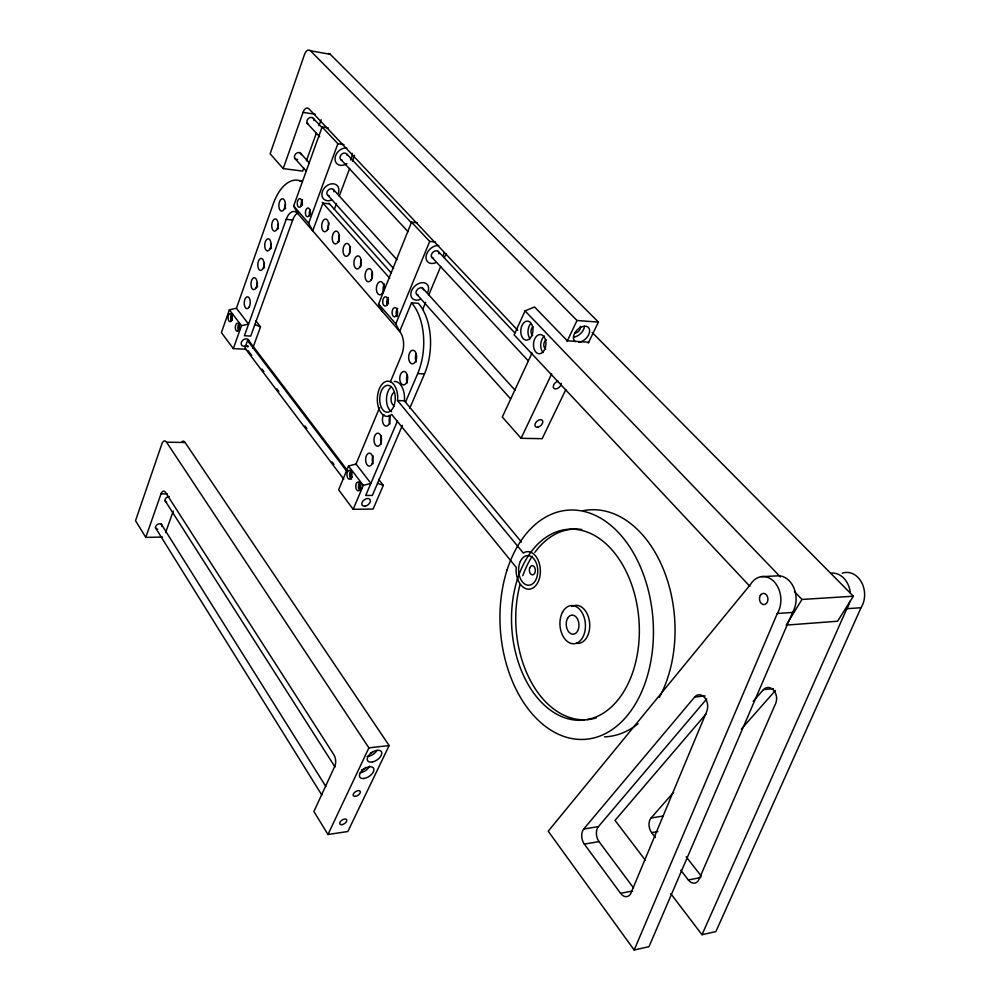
<?xml version="1.0" encoding="UTF-8"?>
<svg xmlns="http://www.w3.org/2000/svg" width="1000" height="1000" viewBox="0 0 1000 1000"><rect width="100%" height="100%" fill="white"/><g stroke="black" fill="none" stroke-linecap="round" stroke-linejoin="round"><path stroke-width="1.5" d="M397.537 400.575L397.725 398.05A17.625 10.2 -88.2 0 0 386.613 381.287A17.625 10.2 -88.2 0 0 377.475 402.438A17.625 10.2 -88.2 0 0 390.138 415.625L391.675 414.425L516.263 567.425L516.062 569.612A18.787 12.138 87.5 0 0 529.263 589.175A18.787 12.138 87.5 0 0 540.188 567.85A18.787 12.138 87.5 0 0 525.025 552.125L523.375 553.088L397.537 400.575L404.35 400.8L521.5 542.075M404.35 400.8L404.538 398.288A17.575 10.225 -88.2 0 0 394.175 381.45M162.512 537.038L145.787 537.413L161 493.862A6.95 3.312 89.2 0 1 165.625 492.512L333.888 754.775A8.088 4.4 83.9 0 1 334.825 766.2L313.9 811.513L327.975 834.475L347.837 831.525L389.137 745.55L185.087 442.475A6.925 3.362 -89.9 0 0 182.15 441.463M233.312 348.6L241.5 325.688L248.575 324.1L236.412 308.263L229.387 309.8L221.388 332.6L233.312 348.6L246.425 349.288M303.762 168.162L302.712 171.1L283.212 168.612L303.025 112.387A8.1 4.2 -83.3 0 1 309 108.863L517.762 330.312M236.462 308.113L273.2 204.05A46.925 24.588 -85.4 0 1 301.95 181.475M165.575 532.675L173.275 511.05M306.4 160.825L316.4 132.963M319.025 125.638L321.138 119.763M390.35 381.9L401.675 354.787A16.788 9.712 -87 0 0 399.65 331.45L297.762 213.525A15.637 8.188 -85.4 0 0 286.225 219.325L244.4 335.737L250.725 336.1L292.7 220.025A15.6 8.213 -85.4 0 1 298.1 212.75M297.762 213.525L293.675 205.95L322.125 126.975L328.237 127.875M347.362 470.337L248.812 340.662L247.55 340.588L244.875 348.013L343.787 479.237M252.763 348.175L260.525 326.863L255.825 320.788M329.538 203.888L322.95 203.125L312.712 230.825L308.65 223.25L337.875 143.737L322.125 126.975M334.35 209.288L336.538 203.45M339.263 196.15L349.65 168.425M352.375 161.137L354.562 155.3M382.512 311.613L378.612 304.037L411.562 222.15L417.413 222.8M409.775 408.212L424.5 373.9A50.25 29.225 -86.9 0 0 418.312 303.3L411.512 302.775L399.65 331.45L395.788 323.875L429.688 241.438L411.562 222.15M353.188 509.3L363.312 485.412L370.887 483.338L356.037 464L348.525 466.012L338.638 489.8L353.188 509.3L373.088 509.05L383.3 485.363L378.65 479.35M355.763 464.663L379.613 407.587M422.7 309.475L425.7 302.312M428.7 295.15L440.688 266.5M444.288 257.9L446.087 253.6M634.175 950L777.312 613.5A22.462 16.962 85.5 0 0 774.188 581.775A22.462 16.962 85.5 0 0 750.288 584.712L548.212 831.2L634.175 950L648.988 946.663L792.537 612.45A22.287 16.988 85.4 0 0 793.787 587.7A22.287 16.988 85.4 0 0 776.65 575.9L761.438 576.663M397.512 420.9L365.712 495.462L372.362 495.425L402.413 425.363M405.462 402.262L417.7 373.587A50.388 29.162 -87 0 0 411.512 302.775M670.812 893.713L702 934.712L846.862 608.7A21.675 17.062 85.1 0 0 849.862 601.237M842.2 573.2A21.513 17.075 85 0 1 861.5 582.225A21.513 17.075 85 0 1 861.025 607.725L715.875 931.587L702 934.712M588.7 342.2L567.35 340.838L534.538 306.962L525.025 310.9L514.125 334.875L749.925 586.413M327.975 834.475L368.888 747.862L389.137 745.55M531.763 352.4A9.363 5.975 -86 0 1 530.737 355.788L502.312 417.025L521.087 438.3L551.7 373.787M567.013 341.538L577 320.5L598.413 322.075L588.237 343.15M565.875 389.525L542.15 438.688L521.087 438.3M853.4 596.225L801.975 599.45L786.213 625.112L837.55 621.237L853.4 596.225L592.125 332.425M694.613 697.062A10.688 7.65 81.8 0 1 704.65 697.575A10.688 7.65 81.8 0 1 706.775 711.325L631.075 892.85A10.425 6.85 77.4 0 1 620.575 893.325L584.325 844.112A10.113 6.562 79.3 0 1 583.713 829.013L694.613 697.062L705.138 695.925M583.713 829.013L598.413 826.612L706.65 698.988M706.225 713.725L615.025 820.387L645.288 860.15M655.425 837.487L651.663 832.625A9.8 6.662 78.5 0 1 651.062 818L673.538 792.337M753.225 701.338L763.438 689.675L773.275 688.612M741.312 729.125L775.413 690.5M620.575 893.325L632.413 890.987M680.8 870.263L688.325 879.975L700.8 877.525M584.325 844.112L599.012 841.612L633.5 887.9M651.663 832.625L657.788 831.587M651.062 818L663.312 816M777.312 613.5L792.537 612.45M846.862 608.7L861.025 607.725M161 493.862L167.15 493.825M145.787 537.413L135.525 520.688L161.912 443.8A6.987 3.325 -90 0 1 166.562 442.212L185.087 442.475M417.7 373.587L424.5 373.9M429.688 241.438L435.575 242.05M286.225 219.325L292.7 220.025M337.875 143.737L344.012 144.6M303.025 112.387L315.138 114.225M283.212 168.612L270.138 153.787L304.462 54.612A8.188 4.188 -82.4 0 1 310.462 50.788L330.262 54.3L598.413 322.075M377.562 483.325L383.3 485.363M254.925 324.5L260.525 326.863M310.462 50.788L577 320.5M525.025 310.9L780.337 576.9M794.4 591.55L801.975 599.45M313.4 118.462L321.925 127.537M346.425 153.637L411.438 222.862M438.088 251.238L514.812 332.938M306.925 123.038L319.688 136.762M340.988 159.625L408.038 231.663M431.463 256.825L528.325 360.887M299.862 152.45L309.262 162.838M333.288 189.375L397.013 259.775M422.075 287.475L515.05 390.188M294.525 158.075L306 170.863M327.912 195.275L393.65 268.538M416.6 294.113L510.513 398.762M328.85 203.113L391.262 273.012M322.262 202.35L389.725 278.263M293.675 205.95L308.65 223.25M378.612 304.037L395.788 323.875M686.162 856.775L701.237 876.05M229.387 309.8L241.5 325.688M348.525 466.012L363.312 485.412M247.55 340.588L346.975 471.562M248 350.55L251.737 355.5M262.013 369.113L263.875 371.587M276.95 388.913L278.812 391.388M304.95 426.025L306.825 428.5M332.025 461.912L333.9 464.387M166.562 442.212L368.888 747.862M164.95 500.475L335 766.963M161.075 523.787L325.85 786.525M155.412 527.663L321.838 795.05M391.625 411.75A13.388 7.788 -88.2 0 1 386.488 400.175A13.388 7.788 -88.2 0 1 390.887 387.163M532.675 335.487A4.75 3.05 -85.4 0 1 531.013 331.087A4.75 3.05 -85.4 0 1 533.112 326.725M530.1 338.75A9.513 6.1 -85.4 0 1 530.588 323.738M545.737 349.137A4.8 3.113 -85.7 0 1 543.812 344.338A4.8 3.113 -85.7 0 1 546.462 339.913M543.162 352.587A9.588 6.212 -85.7 0 1 544.462 336.075M239.638 329.5A2.225 1.125 -87.6 0 1 238.812 327.738A2.225 1.125 -87.6 0 1 239.375 325.462M231.337 321.012A4.05 2.037 -87.5 0 1 230.738 316.762A4.05 2.037 -87.5 0 1 232.525 313.775M238.525 330.475A4.075 2.062 -87.6 0 1 239.325 323.512M232.387 319.95A2.212 1.113 -87.5 0 1 231.562 317.925A2.212 1.113 -87.5 0 1 232.4 315.7M246.438 345.6A4.387 3.262 -36.9 0 1 241.188 344.087A4.387 3.262 -36.9 0 1 245.275 338.95A4.387 3.262 -36.9 0 1 249.1 342.25M361.625 488.512A2.438 1.388 89.7 0 1 359.55 486.337A2.438 1.388 89.7 0 1 361.65 484.288M351.6 479.1A4.45 2.512 89.9 0 1 349.588 475.025A4.45 2.512 89.9 0 1 351.287 470.538M359.738 490.3A4.475 2.537 89.7 0 1 358.413 485.913A4.475 2.537 89.7 0 1 360.213 482.088M352.425 477.1A2.425 1.363 89.9 0 1 350.725 474.712A2.425 1.363 89.9 0 1 352.463 472.413M299.925 181.188A46.8 24.663 -85.3 0 1 302.1 180.925M389.275 415.238A6.637 3.837 -88.7 0 1 388.663 424.588A6.637 3.837 -88.7 0 1 383.263 423.775A6.637 3.837 -88.7 0 1 383.875 414.425M394.462 405.662A6.688 3.9 -88.2 0 1 391.037 399.338A6.688 3.9 -88.2 0 1 394.35 392.425M257.562 287.05A5.987 3.075 -86.7 0 1 257.512 282.512M264.425 267.875A6.037 3.113 -86.3 0 1 264.375 263.3M271.375 248.438A6.088 3.15 -85.9 0 1 271.325 243.837M278.425 228.75A6.138 3.188 -85.5 0 1 278.375 224.112M285.575 208.775A6.2 3.225 -85.1 0 1 285.525 204.112M328.525 229.3A6.412 3.475 -85 0 1 328.913 222.913M339.188 241.625A6.463 3.538 -85.1 0 1 339.425 235.2M349.775 253.137A6.513 3.6 -85.3 0 1 350.525 246.7M360.863 266.2A6.562 3.663 -85.4 0 1 361.287 259.675M372.025 278.938A6.612 3.738 -85.6 0 1 372.45 272.362M416.262 361.9A6.787 4.013 -87.1 0 1 416.2 353.675M407.375 382.875A6.725 3.962 -87.6 0 1 407.3 374.725M389.963 423.913A6.612 3.85 -88.7 0 1 389.888 415.887M381.45 443.975A6.562 3.8 -89.2 0 1 381.388 436.012M373.062 463.75A6.513 3.75 -89.7 0 1 373 455.85M383.375 291.9A6.662 3.8 -85.8 0 1 384.513 283.925M418.225 295.062A4.263 3.013 -43.3 0 1 416.112 291.788A4.263 3.013 -43.3 0 1 419.988 287.9A4.263 3.013 -43.3 0 1 423.438 289.85M420.675 299.3A10.237 7.225 -43.3 0 1 410.8 293.762A10.237 7.225 -43.3 0 1 421.887 282.675A10.237 7.225 -43.3 0 1 427.875 292.087M443.925 252.987A10.4 7.388 -44.8 0 1 443.237 255.325M435.938 262.663A10.4 7.388 -44.8 0 1 426.125 256.025A10.4 7.388 -44.8 0 1 438.775 245.525M433.5 258.25A4.338 3.075 -44.8 0 1 431.5 254.513A4.338 3.075 -44.8 0 1 435.975 250.775A4.338 3.075 -44.8 0 1 438.75 253.875M388.562 303.812A2.525 1.45 -86 0 1 388.525 299.837M397.5 313.637A2.55 1.475 -86.2 0 1 397.488 311.7M387.35 304.825A4.638 2.662 -86 0 1 388.375 297.587M397.25 316.388A4.662 2.7 -86.2 0 1 397.788 308.337M329.1 195.812A3.975 3.05 -44.7 0 1 327 192.2A3.975 3.05 -44.7 0 1 331.112 188.762A3.975 3.05 -44.7 0 1 333.925 191.775M331.65 200.05A9.55 7.312 -44.7 0 1 321.875 194.262A9.55 7.312 -44.7 0 1 332.113 183.787A9.55 7.312 -44.7 0 1 338.3 193.238M352.1 153.325A9.7 7.462 -46.5 0 1 350.45 159.975M346.962 163.562A9.7 7.462 -46.5 0 1 335 158.975A9.7 7.462 -46.5 0 1 346.825 148.038M342.275 160.312A4.037 3.113 -46.5 0 1 340.1 156.888A4.037 3.113 -46.5 0 1 343.725 153.162A4.037 3.113 -46.5 0 1 347.15 155.3M302.5 205.1A2.387 1.25 -84.9 0 1 302.475 202.237M310.538 214.013A2.4 1.275 -85 0 1 310.512 212.2M301.375 205.613A4.363 2.3 -84.9 0 1 302.562 199.662M309.875 215.912A4.387 2.338 -85 0 1 310.238 209.725M561.25 383.225A4.725 2.975 -43.3 0 1 557.05 388.625A4.725 2.975 -43.3 0 1 553.288 386.213A4.725 2.975 -43.3 0 1 558.138 381.225M308.312 124.288A3.938 3.113 -47.4 0 1 307.225 120.2A3.938 3.113 -47.4 0 1 311.35 117.413A3.938 3.113 -47.4 0 1 313.875 120.55M297.562 159.512A3.875 3.05 -45.4 0 1 294.425 156.838A3.875 3.05 -45.4 0 1 297.65 152.725A3.875 3.05 -45.4 0 1 301.35 154.7M328.162 53.525A8.125 4.225 -82.2 0 1 330.262 54.3M580.275 326.3A4.812 3.075 -44.9 0 1 579.1 330.712A4.812 3.075 -44.9 0 1 574.663 333.113M575.3 341.575A9.663 6.15 -44.9 0 1 578.8 328.512A9.663 6.15 -44.9 0 1 589.637 330.863A9.663 6.15 -44.9 0 1 578.713 342.312M584.475 326.388A9.625 6.162 -44.9 0 1 573.638 337.113M830.938 573.212A21.675 17.062 85.1 0 1 850.3 592.75M688.325 879.975A10.088 6.925 76.4 0 0 698.95 879.425L775.688 703.388A10.325 7.725 81 0 0 773.562 690.113A10.325 7.725 81 0 0 763.438 689.675M599.012 841.612A10.037 6.587 79.1 0 1 598.413 826.612M166.588 501.975A3.462 2.425 -31.4 0 1 165.387 498.975A3.462 2.425 -31.4 0 1 169.275 496.562M157.775 529.175A3.438 2.375 -30.7 0 1 155.675 526.55A3.438 2.375 -30.7 0 1 159.675 523.8A3.438 2.375 -30.7 0 1 161.762 526.438M373.05 751.525A4.112 2.288 -34.1 0 1 370.387 753.2M365.812 767.3A4.088 2.25 -33.8 0 1 361.562 769.85M377.05 750.438A8.238 4.562 -34.1 0 1 367.137 756.438M369.625 766.125A8.188 4.5 -33.8 0 1 360.188 772.763M583.263 510.675A113.775 76.862 85.6 0 1 663.462 569.412A113.775 76.862 85.6 0 1 659.25 697.562M638 723.763A113.775 76.862 85.6 0 1 604.5 736.85M584.225 719.8A95.525 63.75 85.7 0 1 519.975 584.812M522.788 575.712A95.525 63.75 85.7 0 1 532.25 556.188M534.862 552.388A95.525 63.75 85.7 0 1 581.7 529.462M596.3 717.887A95.525 63.75 85.7 0 1 587.25 719.65M571.888 606.45A19.087 12.725 85.7 0 1 574 605.6M575.087 605.388A19.087 12.725 85.7 0 1 589.725 624.575A19.087 12.725 85.7 0 1 576.4 643.312M245.475 345.988C245.637 348.663 246.863 344.375 245.475 345.988M247.375 346.087C247.525 348.725 248.787 344.55 247.375 346.087M520.35 561.4A14.825 9.575 87.5 0 0 527.3 585.112A14.825 9.575 87.5 0 0 536.888 564.75A14.825 9.575 87.5 0 0 520.35 561.4M393.925 405.9A13.425 7.763 -88.2 0 0 388.05 385.35A13.425 7.763 -88.2 0 0 380.487 405.05A13.425 7.763 -88.2 0 0 393.925 405.9M531.55 336.213A9.55 6.088 -85.5 0 0 527.95 321.15A9.55 6.088 -85.5 0 0 521.125 334.513A9.55 6.088 -85.5 0 0 531.55 336.213M544.688 349.35A9.625 6.2 -85.7 0 0 540.425 334.55A9.625 6.2 -85.7 0 0 533.975 348.525A9.625 6.2 -85.7 0 0 544.688 349.35M231.688 320.075A4.062 2.037 -87.5 0 0 230.525 313.6A4.062 2.037 -87.5 0 0 228.212 319.212A4.062 2.037 -87.5 0 0 231.688 320.075M238.9 329.75A4.088 2.062 -87.6 0 0 237.838 323.137A4.088 2.062 -87.6 0 0 235.413 328.612A4.088 2.062 -87.6 0 0 238.9 329.75M347.537 471.8A4.45 2.5 89.9 0 0 348.925 479.1A4.45 2.5 89.9 0 0 351.8 473.325A4.45 2.5 89.9 0 0 347.537 471.8M364.975 506.175A4.85 3.162 -37.1 0 0 370.238 499.963A4.85 3.162 -37.1 0 0 363.013 500.925A4.85 3.162 -37.1 0 0 364.975 506.175M356.425 483.3A4.475 2.537 89.7 0 0 357.675 490.737A4.475 2.537 89.7 0 0 360.7 485.138A4.475 2.537 89.7 0 0 356.425 483.3M249.3 306.812A5.95 3.025 -87.1 0 0 248.15 296.95A5.95 3.025 -87.1 0 0 244.275 304.475A5.95 3.025 -87.1 0 0 249.3 306.812M255.963 288.038A6 3.062 -86.7 0 0 255.138 277.95A6 3.062 -86.7 0 0 250.987 285.113A6 3.062 -86.7 0 0 255.963 288.038M262.863 268.738A6.05 3.1 -86.3 0 0 262.025 258.587A6.05 3.1 -86.3 0 0 257.812 265.875A6.05 3.1 -86.3 0 0 262.863 268.738M269.85 249.175A6.1 3.137 -85.9 0 0 269 238.962A6.1 3.137 -85.9 0 0 264.738 246.388A6.1 3.137 -85.9 0 0 269.85 249.175M276.938 229.35A6.162 3.175 -85.5 0 0 276.087 219.075A6.162 3.175 -85.5 0 0 271.762 226.625A6.162 3.175 -85.5 0 0 276.938 229.35M284.125 209.25A6.212 3.212 -85.1 0 0 283.263 198.912A6.212 3.212 -85.1 0 0 278.875 206.6A6.212 3.212 -85.1 0 0 284.125 209.25M372.35 463.462A6.525 3.738 -89.7 0 0 369.75 453.125A6.525 3.738 -89.7 0 0 365.913 462.275A6.525 3.738 -89.7 0 0 372.35 463.462M380.788 443.537A6.587 3.787 -89.2 0 0 378.162 433.162A6.587 3.787 -89.2 0 0 374.275 442.45A6.587 3.787 -89.2 0 0 380.788 443.537M406.9 381.938A6.75 3.95 -87.6 0 0 404.162 371.45A6.75 3.95 -87.6 0 0 400.087 381.163A6.75 3.95 -87.6 0 0 406.9 381.938M415.863 360.788A6.812 4 -87.1 0 0 413.088 350.25A6.812 4 -87.1 0 0 408.963 360.112A6.812 4 -87.1 0 0 415.863 360.788M349.288 253.688A6.525 3.588 -85.3 0 0 347.325 243.388A6.525 3.588 -85.3 0 0 343.15 252.537A6.525 3.588 -85.3 0 0 349.288 253.688M338.113 241.912A6.475 3.525 -85.2 0 0 336.912 231.225A6.475 3.525 -85.2 0 0 332.287 239.462A6.475 3.525 -85.2 0 0 338.113 241.912M327.325 229.925A6.438 3.462 -85.1 0 0 326.413 219.2A6.438 3.462 -85.1 0 0 321.7 227.087A6.438 3.462 -85.1 0 0 327.325 229.925M359.888 267.125A6.575 3.663 -85.5 0 0 358.925 256.1A6.575 3.663 -85.5 0 0 353.938 264.037A6.575 3.663 -85.5 0 0 359.888 267.125M371.112 279.962A6.625 3.725 -85.6 0 0 370.15 268.837A6.625 3.725 -85.6 0 0 365.075 276.788A6.625 3.725 -85.6 0 0 371.112 279.962M382.55 293.038A6.688 3.8 -85.8 0 0 381.562 281.8A6.688 3.8 -85.8 0 0 376.4 289.762A6.688 3.8 -85.8 0 0 382.55 293.038M387.025 304.75A4.65 2.65 -86 0 0 386.337 296.925A4.65 2.65 -86 0 0 382.725 302.425A4.65 2.65 -86 0 0 387.025 304.75M396.463 315.587A4.675 2.7 -86.2 0 0 395.763 307.7A4.675 2.7 -86.2 0 0 392.1 313.2A4.675 2.7 -86.2 0 0 396.463 315.587M301 206A4.375 2.3 -84.9 0 0 300.387 198.725A4.375 2.3 -84.9 0 0 297.262 204.137A4.375 2.3 -84.9 0 0 301 206M309.225 215.438A4.4 2.325 -85 0 0 308.612 208.113A4.4 2.325 -85 0 0 305.425 213.538A4.4 2.325 -85 0 0 309.225 215.438M538.025 427.113A4.65 2.9 -42.1 0 0 542.65 420.825A4.65 2.9 -42.1 0 0 535.95 422.35A4.65 2.9 -42.1 0 0 538.025 427.113M760.337 595.375A5.613 4.237 85.5 0 0 763.15 604.513A5.613 4.237 85.5 0 0 767.638 597.075A5.613 4.237 85.5 0 0 760.337 595.375M355.387 796.375A4.075 2.2 -33.5 0 0 360.325 791.688A4.075 2.2 -33.5 0 0 354.55 792.45A4.075 2.2 -33.5 0 0 355.387 796.375M341.912 824.65A4.025 2.15 -33 0 0 346.8 820.037A4.025 2.15 -33 0 0 341.05 820.85A4.025 2.15 -33 0 0 341.912 824.65M363.862 778.5A8.213 4.487 -33.8 0 0 373.875 769.038A8.213 4.487 -33.8 0 0 362.275 770.45A8.213 4.487 -33.8 0 0 363.862 778.5M372.625 761.95A8.263 4.55 -34.1 0 0 381.562 751.95A8.263 4.55 -34.1 0 0 369.35 754.7A8.263 4.55 -34.1 0 0 372.625 761.95M507.175 569.7A114.913 76.487 85.7 0 0 583.237 739.438A114.913 76.487 85.7 0 0 639.637 565.087A114.913 76.487 85.7 0 0 507.175 569.7M517.3 579.625A95.712 63.688 85.7 0 0 581.45 720.238A95.712 63.688 85.7 0 0 627.513 574.3A95.712 63.688 85.7 0 0 517.3 579.625M567.525 618.413A9.562 6.35 85.7 0 0 571.788 634.038A9.562 6.35 85.7 0 0 578.475 621.525A9.562 6.35 85.7 0 0 567.525 618.413M529.75 567.812A4.625 3 87.5 0 0 532.388 574.862A4.625 3 87.5 0 0 534.95 568.05A4.625 3 87.5 0 0 529.75 567.812M562.562 612.112A19.125 12.713 85.7 0 0 571.013 643.4A19.125 12.713 85.7 0 0 584.475 618.475A19.125 12.713 85.7 0 0 562.562 612.112"/></g></svg>
